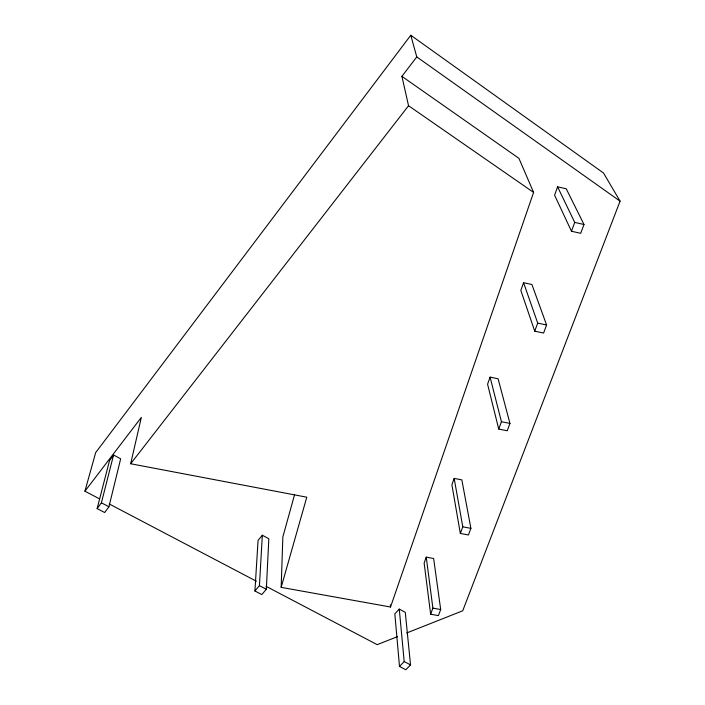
<?xml version="1.0" encoding="UTF-8"?>
<svg xmlns="http://www.w3.org/2000/svg" width="705" height="705" viewBox="0 0 705 705"><rect width="100%" height="100%" fill="white"/><g stroke="black" fill="none" stroke-linecap="round" stroke-linejoin="round"><path stroke-width="1.06" d="M99.537 498.867L84.926 491.2L95.677 452.592L410.786 35.25L416.77 56.911L401.912 76.352L518.933 158.343L533.597 192.412L390.535 607.014L281.163 587.362L282.855 536.893L294.523 494.875M266.323 589.283L268.834 538.743L262.33 535.236L258.065 540.383L254.919 590.975L261.811 594.571L266.323 589.283L259.431 585.661L262.33 535.236M281.163 587.362L306.781 497.192L130.672 463.749L141.344 417.369L84.926 491.2M108.94 506.763L120.652 458.823L113.567 454.998L109.522 460.585L97.14 508.605L104.666 512.535L108.94 506.763L101.397 502.815L113.567 454.998M426.243 557.135L424.146 563.057L430.64 614.222L438.422 615.615L440.687 609.534L433.637 558.51L426.243 557.135L432.879 608.124L430.64 614.222M454.17 478.387L451.896 484.802L460.339 533.456L468.437 534.98L470.896 528.362L461.837 479.885L454.17 478.387L462.78 526.82L460.339 533.456M490.081 377.131L487.578 384.199L498.726 429.063L507.221 430.773L509.953 423.432L498.1 378.788L490.081 377.131L501.431 421.705L498.726 429.063M523.577 282.687L520.836 290.398L534.734 331.165L543.581 333.051L546.587 324.996L531.914 284.503L523.577 282.687L537.703 323.093L534.734 331.165M557.576 186.807L554.597 195.206L571.473 231.24L580.7 233.32L583.987 224.498L566.247 188.799L557.576 186.807L574.725 222.401L571.473 231.24M410.786 35.25L603.533 173.033L620.074 201.163L462.727 610.786L406.723 632.967M97.14 508.605L101.397 502.815M130.672 463.749L408.548 105.732L401.912 76.352M254.919 590.975L259.431 585.661M399.268 609.094L394.835 613.852L399.497 666.445L405.824 669.75L410.53 664.877L405.269 612.328L399.268 609.094L404.194 661.563L399.497 666.445M397.558 636.597L377.193 644.661L266.129 586.348M432.879 608.124L440.687 609.534M462.78 526.82L470.896 528.362M501.431 421.705L509.953 423.432M537.703 323.093L546.587 324.996M574.725 222.401L583.987 224.498M109.284 503.987L256.391 581.228M404.194 661.563L410.53 664.877M533.597 192.412L408.548 105.732M416.77 56.911L620.074 201.163M390.35 604.846L390.535 607.014"/></g></svg>
